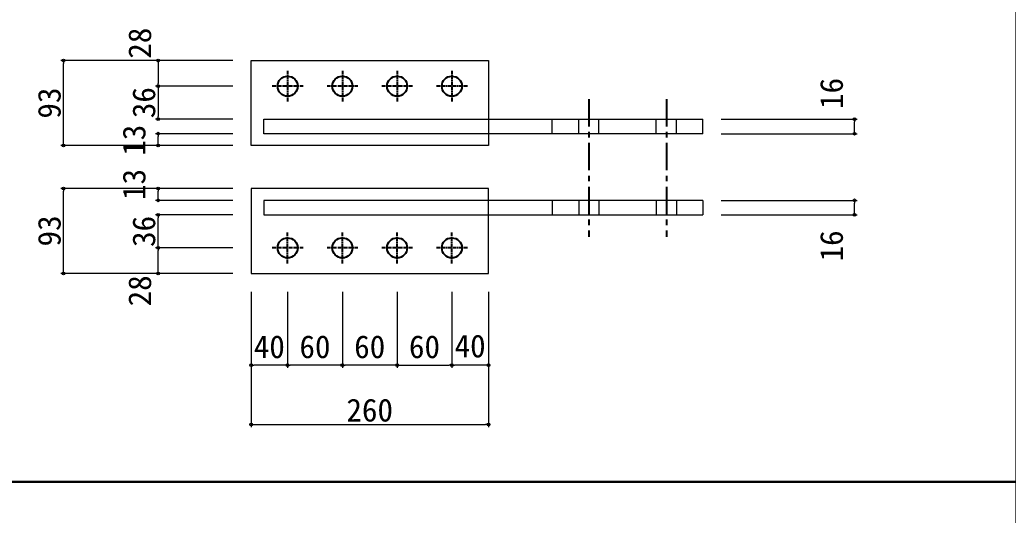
# Model space of a CAD drawing. Header units: millimetres. Extents: x 1734744 to 1747403, y -162396 to -155330.
# Drawn here: x 1739138 to 1740221, y -157727 to -157185 of the extents above; entities that cross this region are included whole.
import ezdxf

# ---------------------------------------------------------------- set-up
doc = ezdxf.new("R2010")
doc.units = ezdxf.units.MM
doc.header["$LTSCALE"] = 3
doc.linetypes.add('CENTER', pattern=[2, 1.25, -0.25, 0.25, -0.25])
doc.layers.get('DEFPOINTS').update_dxf_attribs({"color": 250})
doc.layers.add('01', color=7, linetype='Continuous')
doc.styles.get("Standard").update_dxf_attribs({"font": ''})
doc.styles.get('Standard').set_extended_font_data('MS Gothic')
doc.dimstyles.new('一般寸法-小さめ', dxfattribs={"dimtxt": 25, "dimasz": 3, "dimexe": 3, "dimexo": 3, "dimgap": 3, "dimtad": 1, "dimtxsty": 'Standard', "dimblk": 'ORIGIN', "dimcen": 0, "dimclrd": 256, "dimclre": 256, "dimclrt": 256, "dimadec": 0, "dimazin": 0, "dimtfac": 1, "dimtmove": 2, "dimatfit": 2, "dimfxl": 0, "dimtolj": 2, "dimlwd": 5, "dimlwe": 5, "dimarcsym": 0})

# ---------------------------------------------------------------- blocks, each defined once
blk = doc.blocks.new('_Origin')
at = {"color": 0, "linetype": 'ByBlock', "lineweight": -2}
blk.add_line((0, 0), (-1, 0), dxfattribs=at)
blk.add_circle((0, 0), 0.5, dxfattribs=at)
blk = doc.blocks.new('*D7940')
at = {"layer": '01', "lineweight": 5}
for p, q in [((1739371, -157229.5), (1739182.6, -157229.5)), ((1739185.6, -157319.5), (1739185.6, -157232.5)), ((1739371, -157322.5), (1739182.6, -157322.5))]:
    blk.add_line(p, q, dxfattribs=at)
at = {"layer": 'DEFPOINTS', "color": 0}
for p in [(1739185.6, -157229.5), (1739391, -157229.5), (1739391, -157322.5)]:
    blk.add_point(p, dxfattribs=at)
at = {"layer": '01', "lineweight": 5, "xscale": 3, "yscale": 3, "zscale": 3}
for p, rotation in [((1739185.6, -157229.5), 90), ((1739185.6, -157322.5), 270)]:
    blk.add_blockref('_Origin', p, dxfattribs=dict(at, rotation=rotation))
at = {"layer": '01', "insert": (1739170.1, -157276), "char_height": 25, "attachment_point": 5, "rotation": 90}
blk.add_mtext('\\A2;93', dxfattribs=at)
blk = doc.blocks.new('*D7730')
at = {"layer": '01', "lineweight": 5}
for p, q in [((1739906, -157382.5), (1740055.1, -157382.5)), ((1740052.1, -157395.5), (1740052.1, -157385.5)), ((1739906, -157398.5), (1740055.1, -157398.5))]:
    blk.add_line(p, q, dxfattribs=at)
at = {"layer": 'DEFPOINTS', "color": 0}
for p in [(1739886, -157382.5), (1740052.1, -157382.5), (1739886, -157398.5)]:
    blk.add_point(p, dxfattribs=at)
at = {"layer": '01', "lineweight": 5, "xscale": 3, "yscale": 3, "zscale": 3}
for p, rotation in [((1740052.1, -157382.5), 90), ((1740052.1, -157398.5), 270)]:
    blk.add_blockref('_Origin', p, dxfattribs=dict(at, rotation=rotation))
at = {"layer": '01', "insert": (1740027.1, -157432.4), "char_height": 25, "attachment_point": 5, "rotation": 90}
blk.add_mtext('\\A2;16', dxfattribs=at)
blk = doc.blocks.new('*D7941')
at = {"layer": '01', "lineweight": 5}
for p, q in [((1739906, -157293.5), (1740055.1, -157293.5)), ((1740052.1, -157306.5), (1740052.1, -157296.5)), ((1739906, -157309.5), (1740055.1, -157309.5))]:
    blk.add_line(p, q, dxfattribs=at)
at = {"layer": 'DEFPOINTS', "color": 0}
for p in [(1739886, -157293.5), (1740052.1, -157293.5), (1739886, -157309.5)]:
    blk.add_point(p, dxfattribs=at)
at = {"layer": '01', "lineweight": 5, "xscale": 3, "yscale": 3, "zscale": 3}
for p, rotation in [((1740052.1, -157293.5), 90), ((1740052.1, -157309.5), 270)]:
    blk.add_blockref('_Origin', p, dxfattribs=dict(at, rotation=rotation))
at = {"layer": '01', "insert": (1740027.1, -157265.4), "char_height": 25, "attachment_point": 5, "rotation": 90}
blk.add_mtext('\\A2;16', dxfattribs=at)
blk = doc.blocks.new('*D7943')
at = {"layer": '01', "lineweight": 5}
for p, q in [((1739371, -157309.5), (1739286.2, -157309.5)), ((1739289.2, -157319.5), (1739289.2, -157312.5)), ((1739371, -157322.5), (1739286.2, -157322.5))]:
    blk.add_line(p, q, dxfattribs=at)
at = {"layer": 'DEFPOINTS', "color": 0}
for p in [(1739289.2, -157309.5), (1739391, -157309.5), (1739391, -157322.5)]:
    blk.add_point(p, dxfattribs=at)
at = {"layer": '01', "lineweight": 5, "xscale": 3, "yscale": 3, "zscale": 3}
for p, rotation in [((1739289.2, -157309.5), 90), ((1739289.2, -157322.5), 270)]:
    blk.add_blockref('_Origin', p, dxfattribs=dict(at, rotation=rotation))
at = {"layer": '01', "insert": (1739263, -157316.7), "char_height": 25, "attachment_point": 5, "rotation": 90}
blk.add_mtext('\\A2;13', dxfattribs=at)
blk = doc.blocks.new('*D7948')
at = {"layer": '01', "lineweight": 5}
for p, q in [((1739371, -157369.5), (1739182.6, -157369.5)), ((1739185.6, -157459.5), (1739185.6, -157372.5)), ((1739371, -157462.5), (1739182.6, -157462.5))]:
    blk.add_line(p, q, dxfattribs=at)
at = {"layer": 'DEFPOINTS', "color": 0}
for p in [(1739185.6, -157369.5), (1739391, -157369.5), (1739391, -157462.5)]:
    blk.add_point(p, dxfattribs=at)
at = {"layer": '01', "lineweight": 5, "xscale": 3, "yscale": 3, "zscale": 3}
for p, rotation in [((1739185.6, -157369.5), 90), ((1739185.6, -157462.5), 270)]:
    blk.add_blockref('_Origin', p, dxfattribs=dict(at, rotation=rotation))
at = {"layer": '01', "insert": (1739170.1, -157416), "char_height": 25, "attachment_point": 5, "rotation": 90}
blk.add_mtext('\\A2;93', dxfattribs=at)
blk = doc.blocks.new('*D7735')
at = {"layer": '01', "lineweight": 5}
for p, q in [((1739371, -157369.5), (1739286.2, -157369.5)), ((1739289.2, -157379.5), (1739289.2, -157372.5)), ((1739371, -157382.5), (1739286.2, -157382.5))]:
    blk.add_line(p, q, dxfattribs=at)
at = {"layer": 'DEFPOINTS', "color": 0}
for p in [(1739289.2, -157369.5), (1739391, -157369.5), (1739391, -157382.5)]:
    blk.add_point(p, dxfattribs=at)
at = {"layer": '01', "lineweight": 5, "xscale": 3, "yscale": 3, "zscale": 3}
for p, rotation in [((1739289.2, -157369.5), 90), ((1739289.2, -157382.5), 270)]:
    blk.add_blockref('_Origin', p, dxfattribs=dict(at, rotation=rotation))
at = {"layer": '01', "insert": (1739263, -157365.1), "char_height": 25, "attachment_point": 5, "rotation": 90}
blk.add_mtext('\\A2;13', dxfattribs=at)
blk = doc.blocks.new('*D7949')
at = {"layer": '01', "lineweight": 5}
for p, q in [((1739391, -157482.5), (1739391, -157630.9)), ((1739651, -157482.5), (1739651, -157630.9)), ((1739394, -157627.9), (1739648, -157627.9))]:
    blk.add_line(p, q, dxfattribs=at)
at = {"layer": 'DEFPOINTS', "color": 0}
for p in [(1739391, -157462.5), (1739651, -157462.5), (1739651, -157627.9)]:
    blk.add_point(p, dxfattribs=at)
at = {"layer": '01', "lineweight": 5, "xscale": 3, "yscale": 3, "zscale": 3, "rotation": 180}
blk.add_blockref('_Origin', (1739391, -157627.9), dxfattribs=at)
at = {"layer": '01', "lineweight": 5, "xscale": 3, "yscale": 3, "zscale": 3}
blk.add_blockref('_Origin', (1739651, -157627.9), dxfattribs=at)
at = {"layer": '01', "insert": (1739521, -157612.4), "char_height": 25, "attachment_point": 5}
blk.add_mtext('\\A2;260', dxfattribs=at)
blk = doc.blocks.new('*D7736')
at = {"layer": '01', "lineweight": 5}
for p, q in [((1739391, -157482.5), (1739391, -157566)), ((1739431, -157482.5), (1739431, -157566)), ((1739428, -157563), (1739394, -157563))]:
    blk.add_line(p, q, dxfattribs=at)
at = {"layer": 'DEFPOINTS', "color": 0}
for p in [(1739391, -157462.5), (1739431, -157462.5), (1739391, -157563)]:
    blk.add_point(p, dxfattribs=at)
at = {"layer": '01', "lineweight": 5, "xscale": 3, "yscale": 3, "zscale": 3, "rotation": 180}
blk.add_blockref('_Origin', (1739391, -157563), dxfattribs=at)
at = {"layer": '01', "lineweight": 5, "xscale": 3, "yscale": 3, "zscale": 3}
blk.add_blockref('_Origin', (1739431, -157563), dxfattribs=at)
at = {"layer": '01', "insert": (1739411, -157543), "char_height": 25, "attachment_point": 5}
blk.add_mtext('\\A2;40', dxfattribs=at)
blk = doc.blocks.new('*D7737')
at = {"layer": '01', "lineweight": 5}
for p, q in [((1739431, -157482.5), (1739431, -157566)), ((1739491, -157482.5), (1739491, -157566)), ((1739488, -157563), (1739434, -157563))]:
    blk.add_line(p, q, dxfattribs=at)
at = {"layer": 'DEFPOINTS', "color": 0}
for p in [(1739431, -157462.5), (1739491, -157462.5), (1739431, -157563)]:
    blk.add_point(p, dxfattribs=at)
at = {"layer": '01', "lineweight": 5, "xscale": 3, "yscale": 3, "zscale": 3, "rotation": 180}
blk.add_blockref('_Origin', (1739431, -157563), dxfattribs=at)
at = {"layer": '01', "lineweight": 5, "xscale": 3, "yscale": 3, "zscale": 3}
blk.add_blockref('_Origin', (1739491, -157563), dxfattribs=at)
at = {"layer": '01', "insert": (1739461, -157543), "char_height": 25, "attachment_point": 5}
blk.add_mtext('\\A2;60', dxfattribs=at)
blk = doc.blocks.new('*D7738')
at = {"layer": '01', "lineweight": 5}
for p, q in [((1739491, -157482.5), (1739491, -157566)), ((1739551, -157482.5), (1739551, -157566)), ((1739548, -157563), (1739494, -157563))]:
    blk.add_line(p, q, dxfattribs=at)
at = {"layer": 'DEFPOINTS', "color": 0}
for p in [(1739491, -157462.5), (1739551, -157462.5), (1739491, -157563)]:
    blk.add_point(p, dxfattribs=at)
at = {"layer": '01', "lineweight": 5, "xscale": 3, "yscale": 3, "zscale": 3, "rotation": 180}
blk.add_blockref('_Origin', (1739491, -157563), dxfattribs=at)
at = {"layer": '01', "lineweight": 5, "xscale": 3, "yscale": 3, "zscale": 3}
blk.add_blockref('_Origin', (1739551, -157563), dxfattribs=at)
at = {"layer": '01', "insert": (1739521, -157543), "char_height": 25, "attachment_point": 5}
blk.add_mtext('\\A2;60', dxfattribs=at)
blk = doc.blocks.new('*D7739')
at = {"layer": '01', "lineweight": 5}
for p, q in [((1739551, -157482.5), (1739551, -157566)), ((1739611, -157482.5), (1739611, -157566)), ((1739554, -157563), (1739608, -157563))]:
    blk.add_line(p, q, dxfattribs=at)
at = {"layer": 'DEFPOINTS', "color": 0}
for p in [(1739551, -157462.5), (1739611, -157462.5), (1739611, -157563)]:
    blk.add_point(p, dxfattribs=at)
at = {"layer": '01', "lineweight": 5, "xscale": 3, "yscale": 3, "zscale": 3, "rotation": 180}
blk.add_blockref('_Origin', (1739551, -157563), dxfattribs=at)
at = {"layer": '01', "lineweight": 5, "xscale": 3, "yscale": 3, "zscale": 3}
blk.add_blockref('_Origin', (1739611, -157563), dxfattribs=at)
at = {"layer": '01', "insert": (1739581, -157543), "char_height": 25, "attachment_point": 5}
blk.add_mtext('\\A2;60', dxfattribs=at)
blk = doc.blocks.new('*D7740')
at = {"layer": '01', "lineweight": 5}
for p, q in [((1739611, -157482.5), (1739611, -157566)), ((1739651, -157482.5), (1739651, -157566)), ((1739648, -157563), (1739614, -157563))]:
    blk.add_line(p, q, dxfattribs=at)
at = {"layer": 'DEFPOINTS', "color": 0}
for p in [(1739611, -157462.5), (1739651, -157462.5), (1739611, -157563)]:
    blk.add_point(p, dxfattribs=at)
at = {"layer": '01', "lineweight": 5, "xscale": 3, "yscale": 3, "zscale": 3, "rotation": 180}
blk.add_blockref('_Origin', (1739611, -157563), dxfattribs=at)
at = {"layer": '01', "lineweight": 5, "xscale": 3, "yscale": 3, "zscale": 3}
blk.add_blockref('_Origin', (1739651, -157563), dxfattribs=at)
at = {"layer": '01', "insert": (1739631, -157542.2), "char_height": 25, "attachment_point": 5}
blk.add_mtext('\\A2;40', dxfattribs=at)
blk = doc.blocks.new('*D8004')
at = {"layer": '01', "lineweight": 5}
for p, q in [((1739371, -157229.5), (1739286.2, -157229.5)), ((1739289.2, -157232.5), (1739289.2, -157254.5)), ((1739371, -157257.5), (1739286.2, -157257.5))]:
    blk.add_line(p, q, dxfattribs=at)
at = {"layer": 'DEFPOINTS', "color": 0}
for p in [(1739391, -157229.5), (1739289.2, -157257.5), (1739391, -157257.5)]:
    blk.add_point(p, dxfattribs=at)
at = {"layer": '01', "lineweight": 5, "xscale": 3, "yscale": 3, "zscale": 3}
for p, rotation in [((1739289.2, -157229.5), 90), ((1739289.2, -157257.5), 270)]:
    blk.add_blockref('_Origin', p, dxfattribs=dict(at, rotation=rotation))
at = {"layer": '01', "insert": (1739269.2, -157210.4), "char_height": 25, "attachment_point": 5, "rotation": 90}
blk.add_mtext('\\A2;28', dxfattribs=at)
blk = doc.blocks.new('*D8003')
at = {"layer": '01', "lineweight": 5}
for p, q in [((1739371, -157257.5), (1739286.2, -157257.5)), ((1739289.2, -157260.5), (1739289.2, -157290.5)), ((1739371, -157293.5), (1739286.2, -157293.5))]:
    blk.add_line(p, q, dxfattribs=at)
at = {"layer": 'DEFPOINTS', "color": 0}
for p in [(1739391, -157257.5), (1739289.2, -157293.5), (1739391, -157293.5)]:
    blk.add_point(p, dxfattribs=at)
at = {"layer": '01', "lineweight": 5, "xscale": 3, "yscale": 3, "zscale": 3}
for p, rotation in [((1739289.2, -157257.5), 90), ((1739289.2, -157293.5), 270)]:
    blk.add_blockref('_Origin', p, dxfattribs=dict(at, rotation=rotation))
at = {"layer": '01', "insert": (1739273.7, -157275.5), "char_height": 25, "attachment_point": 5, "rotation": 90}
blk.add_mtext('\\A2;36', dxfattribs=at)
blk = doc.blocks.new('*D8005')
at = {"layer": '01', "lineweight": 5}
for p, q in [((1739371, -157434.5), (1739286.2, -157434.5)), ((1739289.2, -157459.5), (1739289.2, -157437.5)), ((1739371, -157462.5), (1739286.2, -157462.5))]:
    blk.add_line(p, q, dxfattribs=at)
at = {"layer": 'DEFPOINTS', "color": 0}
for p in [(1739289.2, -157434.5), (1739391, -157434.5), (1739391, -157462.5)]:
    blk.add_point(p, dxfattribs=at)
at = {"layer": '01', "lineweight": 5, "xscale": 3, "yscale": 3, "zscale": 3}
for p, rotation in [((1739289.2, -157434.5), 90), ((1739289.2, -157462.5), 270)]:
    blk.add_blockref('_Origin', p, dxfattribs=dict(at, rotation=rotation))
at = {"layer": '01', "insert": (1739269.2, -157481.6), "char_height": 25, "attachment_point": 5, "rotation": 90}
blk.add_mtext('\\A2;28', dxfattribs=at)
blk = doc.blocks.new('*D8006')
at = {"layer": '01', "lineweight": 5}
for p, q in [((1739371, -157398.5), (1739286.2, -157398.5)), ((1739289.2, -157431.5), (1739289.2, -157401.5)), ((1739371, -157434.5), (1739286.2, -157434.5))]:
    blk.add_line(p, q, dxfattribs=at)
at = {"layer": 'DEFPOINTS', "color": 0}
for p in [(1739289.2, -157398.5), (1739391, -157398.5), (1739391, -157434.5)]:
    blk.add_point(p, dxfattribs=at)
at = {"layer": '01', "lineweight": 5, "xscale": 3, "yscale": 3, "zscale": 3}
for p, rotation in [((1739289.2, -157398.5), 90), ((1739289.2, -157434.5), 270)]:
    blk.add_blockref('_Origin', p, dxfattribs=dict(at, rotation=rotation))
at = {"layer": '01', "insert": (1739273.7, -157416.5), "char_height": 25, "attachment_point": 5, "rotation": 90}
blk.add_mtext('\\A2;36', dxfattribs=at)

msp = doc.modelspace()

# ---------------------------------------------------------------- linework, layer by layer
at = {"layer": '01', "color": 7, "lineweight": 18}
for p, q in [((1739391.014, -157322.525), (1739391.014, -157229.525)), ((1739391.014, -157229.525), (1739651.014, -157229.525)), ((1739651.014, -157229.525), (1739651.014, -157322.525)), ((1739405.014, -157309.525), (1739405.014, -157293.525)), ((1739405.014, -157293.525), (1739886.014, -157293.525)), ((1739721.014, -157309.525), (1739721.014, -157293.525)), ((1739750.014, -157309.525), (1739750.014, -157293.525)), ((1739772.014, -157309.525), (1739772.014, -157293.525)), ((1739835.014, -157309.525), (1739835.014, -157293.525)), ((1739857.014, -157309.525), (1739857.014, -157293.525)), ((1739886.014, -157309.525), (1739886.014, -157293.525)), ((1739886.014, -157309.525), (1739405.014, -157309.525)), ((1739651.014, -157322.525), (1739391.014, -157322.525)), ((1739391.014, -157369.525), (1739391.014, -157462.525)), ((1739651.014, -157369.525), (1739391.014, -157369.525)), ((1739651.014, -157462.525), (1739651.014, -157369.525)), ((1739405.014, -157382.525), (1739405.014, -157398.525)), ((1739886.014, -157382.525), (1739405.014, -157382.525)), ((1739721.014, -157382.525), (1739721.014, -157398.525)), ((1739750.014, -157382.525), (1739750.014, -157398.525)), ((1739772.014, -157382.525), (1739772.014, -157398.525)), ((1739835.014, -157382.525), (1739835.014, -157398.525)), ((1739857.014, -157382.525), (1739857.014, -157398.525)), ((1739886.014, -157382.525), (1739886.014, -157398.525)), ((1739405.014, -157398.525), (1739886.014, -157398.525)), ((1739391.014, -157462.525), (1739651.014, -157462.525))]:
    msp.add_line(p, q, dxfattribs=at)
at = {"layer": '01', "color": 7, "linetype": 'CENTER'}
for p, q in [((1739431.014, -157240.525), (1739431.014, -157274.525)), ((1739491.014, -157240.525), (1739491.014, -157274.525)), ((1739551.014, -157240.525), (1739551.014, -157274.525)), ((1739611.014, -157240.525), (1739611.014, -157274.525)), ((1739448.014, -157257.525), (1739414.014, -157257.525)), ((1739508.014, -157257.525), (1739474.014, -157257.525)), ((1739568.014, -157257.525), (1739534.014, -157257.525)), ((1739628.014, -157257.525), (1739594.014, -157257.525)), ((1739431.014, -157451.525), (1739431.014, -157417.525)), ((1739491.014, -157451.525), (1739491.014, -157417.525)), ((1739551.014, -157451.525), (1739551.014, -157417.525)), ((1739611.014, -157451.525), (1739611.014, -157417.525)), ((1739448.014, -157434.525), (1739414.014, -157434.525)), ((1739508.014, -157434.525), (1739474.014, -157434.525)), ((1739568.014, -157434.525), (1739534.014, -157434.525)), ((1739628.014, -157434.525), (1739594.014, -157434.525))]:
    msp.add_line(p, q, dxfattribs=at)
at = {"layer": '01', "color": 7, "linetype": 'CENTER', "ltscale": 8}
for p, q in [((1739761.014, -157271.525), (1739761.014, -157422.525)), ((1739846.014, -157271.525), (1739846.014, -157422.525))]:
    msp.add_line(p, q, dxfattribs=at)
at = {"layer": '01', "color": 7, "ltscale": 2}
for points in [[(1738479.092, -156790.837), (1740229.092, -156790.837), (1740229.092, -157690.838), (1738479.092, -157690.838)], [(1738479.092, -157690.838), (1740229.092, -157690.838), (1740229.092, -158590.838), (1738479.092, -158590.838)]]:
    msp.add_lwpolyline(points, close=True, dxfattribs=at)
at = {"layer": '01', "color": 7}
for centre in [(1739431.014, -157257.525), (1739491.014, -157257.525), (1739551.014, -157257.525), (1739611.014, -157257.525), (1739431.014, -157434.525), (1739491.014, -157434.525), (1739551.014, -157434.525), (1739611.014, -157434.525)]:
    msp.add_circle(centre, 11, dxfattribs=at)

# ---------------------------------------------------------------- dimensions: what is measured, and where the dimension line sits
for base, p1, p2, angle, picture, middle in [((1739289.206, -157257.525), (1739391.014, -157229.525), (1739391.014, -157257.525), 90, '*D8004', (1739269.206, -157210.407)), ((1740052.134, -157293.525), (1739886.014, -157309.525), (1739886.014, -157293.525), 270, '*D7941', (1740027.134, -157265.394)), ((1739289.206, -157309.525), (1739391.014, -157322.525), (1739391.014, -157309.525), 270, '*D7943', (1739262.956, -157316.746)), ((1739289.206, -157369.525), (1739391.014, -157382.525), (1739391.014, -157369.525), 270, '*D7735', (1739262.956, -157365.067)), ((1740052.134, -157382.525), (1739886.014, -157398.525), (1739886.014, -157382.525), 270, '*D7730', (1740027.134, -157432.403)), ((1739289.206, -157434.525), (1739391.014, -157462.525), (1739391.014, -157434.525), 270, '*D8005', (1739269.206, -157481.643))]:
    dim = msp.add_linear_dim(base=base, p1=p1, p2=p2, angle=angle, dimstyle='一般寸法-小さめ', override={"dimexo": 20}, dxfattribs=at)
    dim.commit()
    dim.dimension.update_dxf_attribs({"geometry": picture, "text_midpoint": middle, "dimtype": 160})
for base, p1, p2, angle, picture, middle in [((1739185.586, -157229.525), (1739391.014, -157322.525), (1739391.014, -157229.525), 270, '*D7940', (1739170.086, -157276.025)), ((1739289.206, -157293.525), (1739391.014, -157257.525), (1739391.014, -157293.525), 90, '*D8003', (1739273.706, -157275.525)), ((1739185.586, -157369.525), (1739391.014, -157462.525), (1739391.014, -157369.525), 270, '*D7948', (1739170.086, -157416.025)), ((1739289.206, -157398.525), (1739391.014, -157434.525), (1739391.014, -157398.525), 270, '*D8006', (1739273.706, -157416.525))]:
    dim = msp.add_linear_dim(base=base, p1=p1, p2=p2, angle=angle, dimstyle='一般寸法-小さめ', override={"dimexo": 20}, dxfattribs=at)
    dim.commit()
    dim.dimension.update_dxf_attribs({"geometry": picture, "text_midpoint": middle})
dim = msp.add_linear_dim(base=(1739651.014, -157627.882), p1=(1739391.014, -157462.525), p2=(1739651.014, -157462.525), dimstyle='一般寸法-小さめ', override={"dimexo": 20}, dxfattribs=at)
dim.commit()
dim.dimension.update_dxf_attribs({"geometry": '*D7949', "text_midpoint": (1739521.014, -157612.382)})
for base, p1, p2, picture, middle in [((1739391.014, -157563.004), (1739431.014, -157462.525), (1739391.014, -157462.525), '*D7736', (1739411.014, -157543.004)), ((1739431.014, -157563.004), (1739491.014, -157462.525), (1739431.014, -157462.525), '*D7737', (1739461.014, -157543.004)), ((1739491.014, -157563.004), (1739551.014, -157462.525), (1739491.014, -157462.525), '*D7738', (1739521.014, -157543.004)), ((1739611.014, -157563.004), (1739551.014, -157462.525), (1739611.014, -157462.525), '*D7739', (1739581.014, -157543.004)), ((1739611.014, -157563.004), (1739651.014, -157462.525), (1739611.014, -157462.525), '*D7740', (1739631.014, -157542.243))]:
    dim = msp.add_linear_dim(base=base, p1=p1, p2=p2, dimstyle='一般寸法-小さめ', override={"dimexo": 20}, dxfattribs=at)
    dim.commit()
    dim.dimension.update_dxf_attribs({"geometry": picture, "text_midpoint": middle, "dimtype": 160})

doc.saveas('drawing.dxf')
